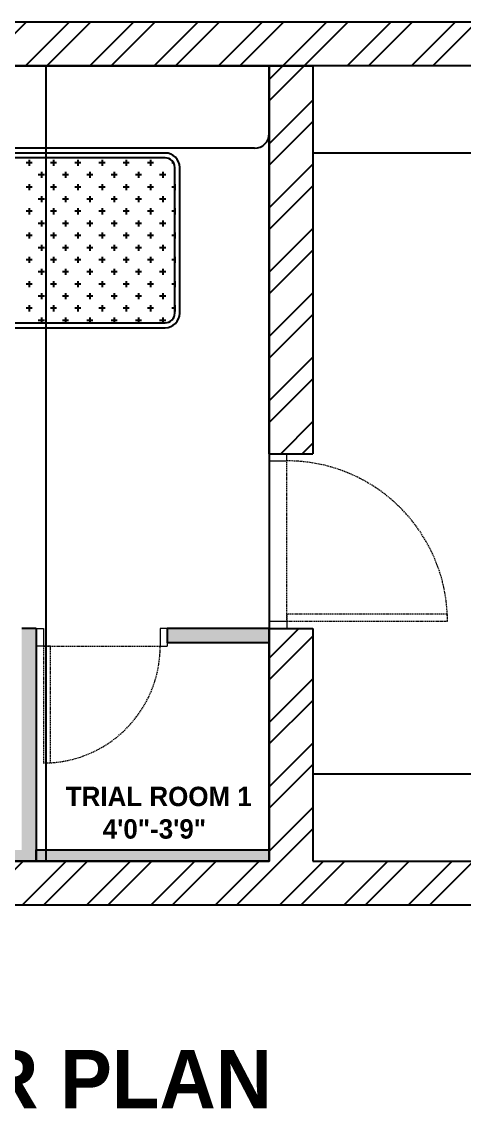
# Model space of a CAD drawing. Header units: inches. Extents: x 9636 to 21597, y -10243 to 557.
# Drawn here: x 19552.1 to 19643.1, y -1568.7 to -1341.3 of the extents above; entities that cross this region are included whole.
import ezdxf

# ---------------------------------------------------------------- set-up
doc = ezdxf.new("R2010")
doc.units = ezdxf.units.IN
doc.header["$MEASUREMENT"] = 0
doc.linetypes.add('DASHED2', pattern=[0.375, 0.25, -0.125])
doc.linetypes.add('HIDDEN', pattern=[0.375, 0.25, -0.125])
for name, color, linetype in [('A-Door-Frame', 1, 'Continuous'), ('A-Door-Swing', 8, 'HIDDEN'), ('IEL-HATCH-002', 7, 'Continuous')]:
    doc.layers.add(name, color=color, linetype=linetype)
doc.styles.add('MtXpl_Stylus_BT', font='')
doc.styles.get('MtXpl_Stylus_BT').set_extended_font_data('Stylus BT', bold=True)

# ---------------------------------------------------------------- blocks, each defined once
blk = doc.blocks.new('2r')
at = {"layer": 'IEL-HATCH-002', "true_color": 0x939598, "transparency": 33554687}
h = blk.add_hatch(color=252, dxfattribs=at)
h.dxf.hatch_style = 1
h.paths.add_polyline_path([(19503.99, -1720.39), (19500.99, -1720.39), (19500.99, -1765.39), (19503.99, -1765.39), (19503.99, -1763.04)])
h.paths.add_polyline_path([(19524.99, -1717.39), (19500.99, -1717.39), (19500.99, -1720.39), (19524.99, -1720.39)])
h.paths.add_polyline_path([(19602.99, -1717.39), (19581.99, -1717.39), (19581.99, -1720.39), (19602.99, -1720.39)])
h.paths.add_polyline_path([(19554.99, -1717.39), (19551.99, -1717.39), (19551.99, -1721.06), (19551.99, -1765.39), (19554.99, -1765.39)])
h = blk.add_hatch(color=252, dxfattribs=at)
h.dxf.hatch_style = 1
h.paths.add_polyline_path([(19554.99, -1765.39), (19602.99, -1765.39), (19602.99, -1763.04), (19554.99, -1763.04)])
h.paths.add_polyline_path([(19503.99, -1765.39), (19551.99, -1765.39), (19551.99, -1763.04), (19503.99, -1763.04)])
at = {"color": 252, "true_color": 0x939598}
for p, q in [((19786.99, -1592.39), (19175.99, -1592.39)), ((19777.99, -1601.39), (19184.99, -1601.39)), ((19602.99, -1681.39), (19602.99, -1601.39)), ((19602.99, -1601.39), (19611.99, -1601.39)), ((19602.99, -1615.39), (19602.99, -1601.39)), ((19611.99, -1601.39), (19611.99, -1681.39)), ((19599.99, -1618.39), (19283.99, -1618.39)), ((19581.55, -1619.39), (19515.55, -1619.39)), ((19581.55, -1620.39), (19515.55, -1620.39)), ((19759.99, -1619.39), (19611.99, -1619.39)), ((19583.55, -1652.39), (19583.55, -1622.39)), ((19584.55, -1652.39), (19584.55, -1622.39)), ((19515.55, -1654.39), (19581.55, -1654.39)), ((19515.55, -1655.39), (19581.55, -1655.39)), ((19602.99, -1681.39), (19611.99, -1681.39)), ((19554.99, -1717.39), (19551.99, -1717.39)), ((19554.99, -1717.39), (19554.99, -1765.39)), ((19602.99, -1717.39), (19581.99, -1717.39)), ((19581.99, -1717.39), (19581.99, -1720.39)), ((19602.99, -1765.39), (19602.99, -1717.39)), ((19602.99, -1717.39), (19611.99, -1717.39)), ((19611.99, -1717.39), (19611.99, -1765.39)), ((19602.99, -1720.39), (19581.99, -1720.39)), ((19611.99, -1747.39), (19759.99, -1747.39)), ((19554.99, -1765.39), (19554.99, -1763.04)), ((19554.99, -1763.04), (19602.99, -1763.04)), ((19602.99, -1763.04), (19602.99, -1765.39)), ((19226.99, -1765.39), (19602.99, -1765.39)), ((19602.99, -1765.39), (19554.99, -1765.39)), ((19611.99, -1765.39), (19777.99, -1765.39)), ((19226.99, -1774.39), (19786.99, -1774.39))]:
    blk.add_line(p, q, dxfattribs=at)
for centre, radius, start, end in [((19599.99, -1615.39), 3, 270, 0), ((19581.55, -1622.39), 3, 0, 90), ((19581.55, -1622.39), 2, 0, 90), ((19581.55, -1652.39), 3, 270, 0), ((19581.55, -1652.39), 2, 270, 0)]:
    blk.add_arc(centre, radius, start, end, dxfattribs=at)
at = {"layer": 'A-Door-Frame', "color": 252, "lineweight": 5, "true_color": 0x939598}
for p, q in [((19602.99, -1681.39), (19606.66, -1681.39)), ((19554.99, -1717.39), (19554.99, -1721.06)), ((19581.99, -1717.39), (19581.99, -1721.06)), ((19602.99, -1717.39), (19606.66, -1717.39))]:
    blk.add_line(p, q, dxfattribs=at)
for points in [[(19602.99, -1681.39), (19602.99, -1682.86), (19606.66, -1682.86), (19606.66, -1681.39)], [(19602.99, -1717.39), (19602.99, -1715.92), (19606.66, -1715.92), (19606.66, -1717.39)], [(19554.99, -1717.39), (19556.46, -1717.39), (19556.46, -1721.06), (19554.99, -1721.06)], [(19581.99, -1717.39), (19580.52, -1717.39), (19580.52, -1721.06), (19581.99, -1721.06)]]:
    blk.add_lwpolyline(points, dxfattribs=at)
at = {"layer": 'A-Door-Swing', "color": 252, "linetype": 'DASHED2', "lineweight": 5, "true_color": 0x939598}
for p, q in [((19606.66, -1715.63), (19606.66, -1682.56)), ((19556.67, -1721.06), (19580.74, -1721.06))]:
    blk.add_line(p, q, dxfattribs=at)
for points in [[(19606.66, -1715.92), (19639.72, -1715.92), (19639.72, -1714.46), (19606.66, -1714.46)], [(19556.46, -1721.06), (19556.46, -1745.12), (19557.92, -1745.12), (19557.92, -1721.06)]]:
    blk.add_lwpolyline(points, close=True, dxfattribs=at)
for centre, radius, start, end in [((19606.66, -1715.92), 33.07, 0, 90), ((19556.46, -1721.06), 24.07, 270, 0)]:
    blk.add_arc(centre, radius, start, end, dxfattribs=at)
at = {"layer": 'IEL-HATCH-002', "color": 252, "linetype": 'Continuous', "true_color": 0x939598, "transparency": 33554687}
for p, q in [((19543.94, -1601.39), (19552.94, -1592.39)), ((19552.77, -1601.39), (19561.77, -1592.39)), ((19557.19, -1601.39), (19566.19, -1592.39)), ((19566.03, -1601.39), (19575.03, -1592.39)), ((19570.45, -1601.39), (19579.45, -1592.39)), ((19579.29, -1601.39), (19588.29, -1592.39)), ((19583.71, -1601.39), (19592.71, -1592.39)), ((19592.55, -1601.39), (19601.55, -1592.39)), ((19596.97, -1601.39), (19605.97, -1592.39)), ((19605.81, -1601.39), (19614.81, -1592.39)), ((19610.23, -1601.39), (19619.23, -1592.39)), ((19619.07, -1601.39), (19628.07, -1592.39)), ((19623.49, -1601.39), (19632.49, -1592.39)), ((19632.32, -1601.39), (19641.32, -1592.39)), ((19636.74, -1601.39), (19645.74, -1592.39)), ((19602.99, -1604.21), (19605.81, -1601.39)), ((19602.99, -1608.63), (19610.23, -1601.39)), ((19602.99, -1617.47), (19611.99, -1608.47)), ((19602.99, -1621.88), (19611.99, -1612.88)), ((19553.54, -1620.78), (19553.54, -1622.03)), ((19558.54, -1620.78), (19558.54, -1622.03)), ((19563.54, -1620.78), (19563.54, -1622.03)), ((19568.54, -1620.78), (19568.54, -1622.03)), ((19573.54, -1620.78), (19573.54, -1622.03)), ((19578.54, -1620.78), (19578.54, -1622.03)), ((19554.16, -1621.4), (19552.91, -1621.4)), ((19559.16, -1621.4), (19557.91, -1621.4)), ((19564.16, -1621.4), (19562.91, -1621.4)), ((19569.16, -1621.4), (19567.91, -1621.4)), ((19574.16, -1621.4), (19572.91, -1621.4)), ((19579.16, -1621.4), (19577.91, -1621.4)), ((19583.29, -1621.4), (19582.91, -1621.4)), ((19602.99, -1630.72), (19611.99, -1621.72)), ((19556.66, -1623.9), (19555.41, -1623.9)), ((19556.04, -1623.28), (19556.04, -1624.53)), ((19561.66, -1623.9), (19560.41, -1623.9)), ((19561.04, -1623.28), (19561.04, -1624.53)), ((19566.66, -1623.9), (19565.41, -1623.9)), ((19566.04, -1623.28), (19566.04, -1624.53)), ((19571.66, -1623.9), (19570.41, -1623.9)), ((19571.04, -1623.28), (19571.04, -1624.53)), ((19576.66, -1623.9), (19575.41, -1623.9)), ((19576.04, -1623.28), (19576.04, -1624.53)), ((19581.66, -1623.9), (19580.41, -1623.9)), ((19581.04, -1623.28), (19581.04, -1624.53)), ((19554.16, -1626.4), (19552.91, -1626.4)), ((19553.54, -1625.78), (19553.54, -1627.03)), ((19559.16, -1626.4), (19557.91, -1626.4)), ((19558.54, -1625.78), (19558.54, -1627.03)), ((19564.16, -1626.4), (19562.91, -1626.4)), ((19563.54, -1625.78), (19563.54, -1627.03)), ((19569.16, -1626.4), (19567.91, -1626.4)), ((19568.54, -1625.78), (19568.54, -1627.03)), ((19574.16, -1626.4), (19572.91, -1626.4)), ((19573.54, -1625.78), (19573.54, -1627.03)), ((19579.16, -1626.4), (19577.91, -1626.4)), ((19578.54, -1625.78), (19578.54, -1627.03)), ((19583.55, -1626.4), (19582.91, -1626.4)), ((19583.54, -1625.78), (19583.54, -1627.03)), ((19602.99, -1635.14), (19611.99, -1626.14)), ((19556.66, -1628.9), (19555.41, -1628.9)), ((19556.04, -1628.28), (19556.04, -1629.53)), ((19561.66, -1628.9), (19560.41, -1628.9)), ((19561.04, -1628.28), (19561.04, -1629.53)), ((19566.66, -1628.9), (19565.41, -1628.9)), ((19566.04, -1628.28), (19566.04, -1629.53)), ((19571.66, -1628.9), (19570.41, -1628.9)), ((19571.04, -1628.28), (19571.04, -1629.53)), ((19576.66, -1628.9), (19575.41, -1628.9)), ((19576.04, -1628.28), (19576.04, -1629.53)), ((19581.66, -1628.9), (19580.41, -1628.9)), ((19581.04, -1628.28), (19581.04, -1629.53)), ((19554.16, -1631.4), (19552.91, -1631.4)), ((19553.54, -1630.78), (19553.54, -1632.03)), ((19559.16, -1631.4), (19557.91, -1631.4)), ((19558.54, -1630.78), (19558.54, -1632.03)), ((19564.16, -1631.4), (19562.91, -1631.4)), ((19563.54, -1630.78), (19563.54, -1632.03)), ((19569.16, -1631.4), (19567.91, -1631.4)), ((19568.54, -1630.78), (19568.54, -1632.03)), ((19574.16, -1631.4), (19572.91, -1631.4)), ((19573.54, -1630.78), (19573.54, -1632.03)), ((19579.16, -1631.4), (19577.91, -1631.4)), ((19578.54, -1630.78), (19578.54, -1632.03)), ((19583.55, -1631.4), (19582.91, -1631.4)), ((19583.54, -1630.78), (19583.54, -1632.03)), ((19556.66, -1633.9), (19555.41, -1633.9)), ((19556.04, -1633.28), (19556.04, -1634.53)), ((19561.66, -1633.9), (19560.41, -1633.9)), ((19561.04, -1633.28), (19561.04, -1634.53)), ((19566.66, -1633.9), (19565.41, -1633.9)), ((19566.04, -1633.28), (19566.04, -1634.53)), ((19571.66, -1633.9), (19570.41, -1633.9)), ((19571.04, -1633.28), (19571.04, -1634.53)), ((19576.66, -1633.9), (19575.41, -1633.9)), ((19576.04, -1633.28), (19576.04, -1634.53)), ((19581.66, -1633.9), (19580.41, -1633.9)), ((19581.04, -1633.28), (19581.04, -1634.53)), ((19554.16, -1636.4), (19552.91, -1636.4)), ((19553.54, -1635.78), (19553.54, -1637.03)), ((19559.16, -1636.4), (19557.91, -1636.4)), ((19558.54, -1635.78), (19558.54, -1637.03)), ((19564.16, -1636.4), (19562.91, -1636.4)), ((19563.54, -1635.78), (19563.54, -1637.03)), ((19569.16, -1636.4), (19567.91, -1636.4)), ((19568.54, -1635.78), (19568.54, -1637.03)), ((19574.16, -1636.4), (19572.91, -1636.4)), ((19573.54, -1635.78), (19573.54, -1637.03)), ((19579.16, -1636.4), (19577.91, -1636.4)), ((19578.54, -1635.78), (19578.54, -1637.03)), ((19583.55, -1636.4), (19582.91, -1636.4)), ((19583.54, -1635.78), (19583.54, -1637.03)), ((19602.99, -1643.98), (19611.99, -1634.98)), ((19556.66, -1638.9), (19555.41, -1638.9)), ((19556.04, -1638.28), (19556.04, -1639.53)), ((19561.66, -1638.9), (19560.41, -1638.9)), ((19561.04, -1638.28), (19561.04, -1639.53)), ((19566.66, -1638.9), (19565.41, -1638.9)), ((19566.04, -1638.28), (19566.04, -1639.53)), ((19571.66, -1638.9), (19570.41, -1638.9)), ((19571.04, -1638.28), (19571.04, -1639.53)), ((19576.66, -1638.9), (19575.41, -1638.9)), ((19576.04, -1638.28), (19576.04, -1639.53)), ((19581.66, -1638.9), (19580.41, -1638.9)), ((19581.04, -1638.28), (19581.04, -1639.53)), ((19554.16, -1641.4), (19552.91, -1641.4)), ((19553.54, -1640.78), (19553.54, -1642.03)), ((19559.16, -1641.4), (19557.91, -1641.4)), ((19558.54, -1640.78), (19558.54, -1642.03)), ((19564.16, -1641.4), (19562.91, -1641.4)), ((19563.54, -1640.78), (19563.54, -1642.03)), ((19569.16, -1641.4), (19567.91, -1641.4)), ((19568.54, -1640.78), (19568.54, -1642.03)), ((19574.16, -1641.4), (19572.91, -1641.4)), ((19573.54, -1640.78), (19573.54, -1642.03)), ((19579.16, -1641.4), (19577.91, -1641.4)), ((19578.54, -1640.78), (19578.54, -1642.03)), ((19583.55, -1641.4), (19582.91, -1641.4)), ((19583.54, -1640.78), (19583.54, -1642.03)), ((19602.99, -1648.4), (19611.99, -1639.4)), ((19556.04, -1643.28), (19556.04, -1644.53)), ((19561.04, -1643.28), (19561.04, -1644.53)), ((19566.04, -1643.28), (19566.04, -1644.53)), ((19571.04, -1643.28), (19571.04, -1644.53)), ((19576.04, -1643.28), (19576.04, -1644.53)), ((19581.04, -1643.28), (19581.04, -1644.53)), ((19553.54, -1645.78), (19553.54, -1647.03)), ((19556.66, -1643.9), (19555.41, -1643.9)), ((19558.54, -1645.78), (19558.54, -1647.03)), ((19561.66, -1643.9), (19560.41, -1643.9)), ((19563.54, -1645.78), (19563.54, -1647.03)), ((19566.66, -1643.9), (19565.41, -1643.9)), ((19568.54, -1645.78), (19568.54, -1647.03)), ((19571.66, -1643.9), (19570.41, -1643.9)), ((19573.54, -1645.78), (19573.54, -1647.03)), ((19576.66, -1643.9), (19575.41, -1643.9)), ((19578.54, -1645.78), (19578.54, -1647.03)), ((19581.66, -1643.9), (19580.41, -1643.9)), ((19583.54, -1645.78), (19583.54, -1647.03)), ((19554.16, -1646.4), (19552.91, -1646.4)), ((19559.16, -1646.4), (19557.91, -1646.4)), ((19564.16, -1646.4), (19562.91, -1646.4)), ((19569.16, -1646.4), (19567.91, -1646.4)), ((19574.16, -1646.4), (19572.91, -1646.4)), ((19579.16, -1646.4), (19577.91, -1646.4)), ((19583.55, -1646.4), (19582.91, -1646.4)), ((19602.99, -1657.24), (19611.99, -1648.24)), ((19556.66, -1648.9), (19555.41, -1648.9)), ((19556.04, -1648.28), (19556.04, -1649.53)), ((19561.66, -1648.9), (19560.41, -1648.9)), ((19561.04, -1648.28), (19561.04, -1649.53)), ((19566.66, -1648.9), (19565.41, -1648.9)), ((19566.04, -1648.28), (19566.04, -1649.53)), ((19571.66, -1648.9), (19570.41, -1648.9)), ((19571.04, -1648.28), (19571.04, -1649.53)), ((19576.66, -1648.9), (19575.41, -1648.9)), ((19576.04, -1648.28), (19576.04, -1649.53)), ((19581.66, -1648.9), (19580.41, -1648.9)), ((19581.04, -1648.28), (19581.04, -1649.53)), ((19554.16, -1651.4), (19552.91, -1651.4)), ((19553.54, -1650.78), (19553.54, -1652.03)), ((19559.16, -1651.4), (19557.91, -1651.4)), ((19558.54, -1650.78), (19558.54, -1652.03)), ((19564.16, -1651.4), (19562.91, -1651.4)), ((19563.54, -1650.78), (19563.54, -1652.03)), ((19569.16, -1651.4), (19567.91, -1651.4)), ((19568.54, -1650.78), (19568.54, -1652.03)), ((19574.16, -1651.4), (19572.91, -1651.4)), ((19573.54, -1650.78), (19573.54, -1652.03)), ((19579.16, -1651.4), (19577.91, -1651.4)), ((19578.54, -1650.78), (19578.54, -1652.03)), ((19583.55, -1651.4), (19582.91, -1651.4)), ((19583.54, -1650.78), (19583.54, -1652.03)), ((19602.99, -1661.66), (19611.99, -1652.66)), ((19556.66, -1653.9), (19555.41, -1653.9)), ((19556.04, -1653.28), (19556.04, -1654.39)), ((19561.66, -1653.9), (19560.41, -1653.9)), ((19561.04, -1653.28), (19561.04, -1654.39)), ((19566.66, -1653.9), (19565.41, -1653.9)), ((19566.04, -1653.28), (19566.04, -1654.39)), ((19571.66, -1653.9), (19570.41, -1653.9)), ((19571.04, -1653.28), (19571.04, -1654.39)), ((19576.66, -1653.9), (19575.41, -1653.9)), ((19576.04, -1653.28), (19576.04, -1654.39)), ((19581.66, -1653.9), (19580.41, -1653.9)), ((19581.04, -1653.28), (19581.04, -1654.39)), ((19602.99, -1670.5), (19611.99, -1661.5)), ((19602.99, -1674.92), (19611.99, -1665.92)), ((19605.36, -1681.39), (19611.99, -1674.76)), ((19609.78, -1681.39), (19611.99, -1679.18)), ((19602.99, -1723.53), (19609.13, -1717.39)), ((19602.99, -1727.95), (19611.99, -1718.95)), ((19602.99, -1736.79), (19611.99, -1727.79)), ((19602.99, -1741.21), (19611.99, -1732.21)), ((19602.99, -1750.05), (19611.99, -1741.05)), ((19602.99, -1754.47), (19611.99, -1745.47)), ((19602.99, -1763.31), (19611.99, -1754.31)), ((19596.33, -1774.39), (19611.99, -1758.73)), ((19543.29, -1774.39), (19552.29, -1765.39)), ((19552.13, -1774.39), (19561.13, -1765.39)), ((19556.55, -1774.39), (19565.55, -1765.39)), ((19565.39, -1774.39), (19574.39, -1765.39)), ((19569.81, -1774.39), (19578.81, -1765.39)), ((19578.65, -1774.39), (19587.65, -1765.39)), ((19583.07, -1774.39), (19592.07, -1765.39)), ((19591.91, -1774.39), (19600.91, -1765.39)), ((19605.16, -1774.39), (19614.16, -1765.39)), ((19609.58, -1774.39), (19618.58, -1765.39)), ((19618.42, -1774.39), (19627.42, -1765.39)), ((19622.84, -1774.39), (19631.84, -1765.39)), ((19631.68, -1774.39), (19640.68, -1765.39)), ((19636.1, -1774.39), (19645.1, -1765.39))]:
    blk.add_line(p, q, dxfattribs=at)
at = {"color": 252, "true_color": 0x939598, "style": 'MtXpl_Stylus_BT'}
for s, height, p in [('TRIAL ROOM 1', 4, (19561.07, -1754.02)), ('4\'0"-3\'9"', 4, (19568.69, -1760.72)), ('ARYA BOUTIQUE FLOOR PLAN', 12, (19360.19, -1816.32))]:
    blk.add_text(s, height=height, rotation=0.0094, dxfattribs=at).set_placement(p)

msp = doc.modelspace()

# ---------------------------------------------------------------- linework, layer by layer
msp.add_line((19556.99, -1350.32), (19556.99, -1514.32))
msp.add_lwpolyline([(19184.99, -1350.32), (19602.99, -1350.32), (19602.99, -1514.32), (19184.99, -1514.32)], close=True)

# ---------------------------------------------------------------- block references
msp.add_blockref('2r', (0, 251.07))

doc.saveas('drawing.dxf')
